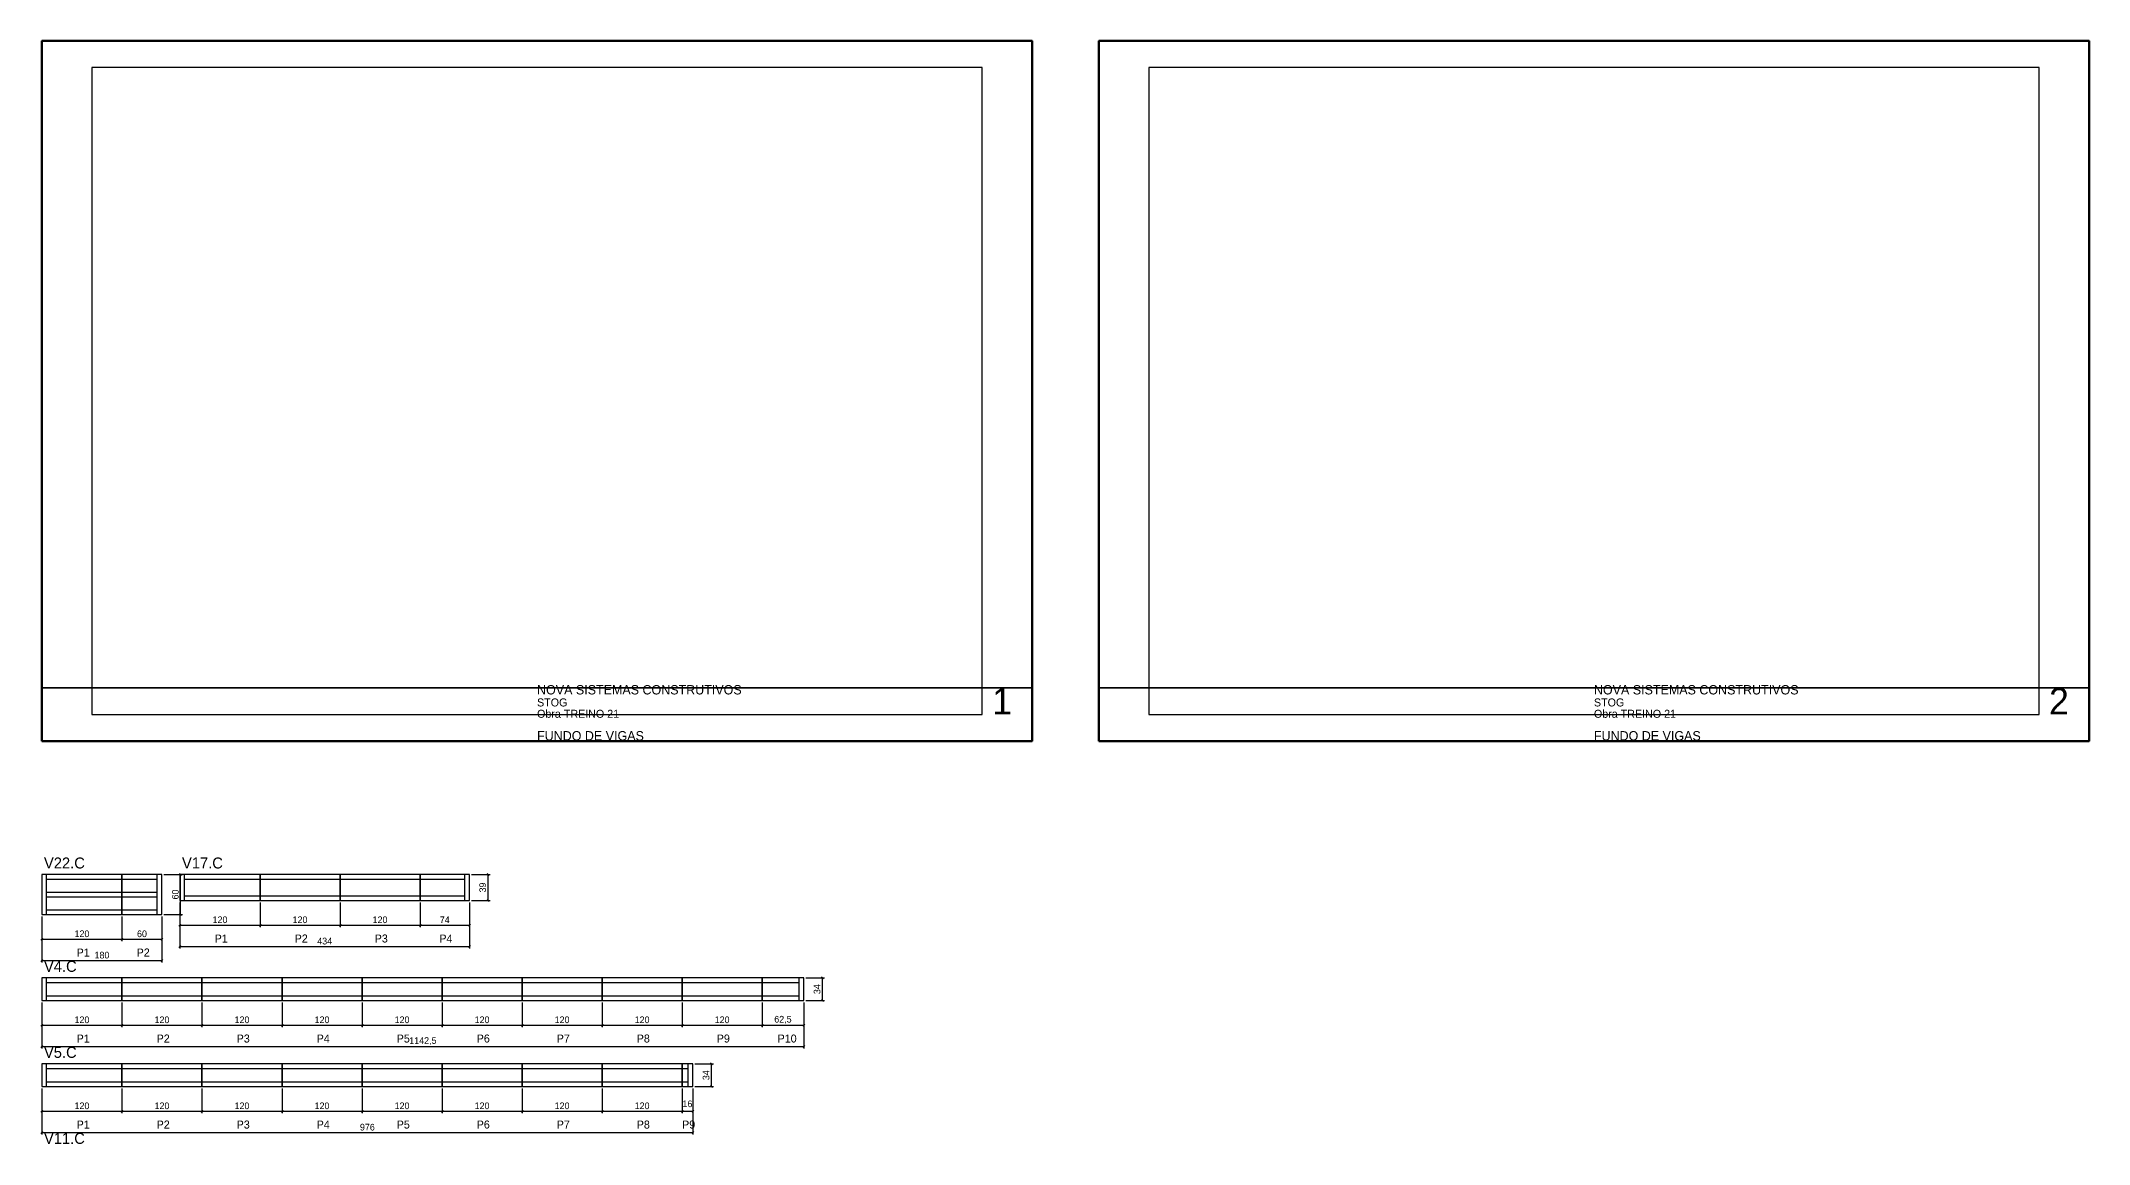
# Model space of a CAD drawing. Extents: x -2 to 3070, y -2101 to 1250.
# Drawn here: x -2 to 3070, y -404 to 1250 of the extents above; entities that cross this region are included whole.
import ezdxf

# ---------------------------------------------------------------- set-up
doc = ezdxf.new("R2010")
doc.units = 0
for name, color, linetype in [('5', 5, 'Continuous'), ('CARIMBO', 255, 'Continuous'), ('COTA', 241, 'Continuous'), ('Folhas', 255, 'Continuous'), ('NOMENCLATURA', 7, 'Continuous'), ('Painéis', 200, 'Continuous'), ('SARR_2.2x7', 40, 'Continuous')]:
    doc.layers.add(name, color=color, linetype=linetype)
doc.dimstyles.new('PAINEL', dxfattribs={"dimtxt": 10, "dimasz": 3, "dimexe": 3, "dimexo": 3, "dimgap": 3, "dimtad": 1, "dimblk": 'OBLIQUE', "dimblk1": 'OBLIQUE', "dimcen": 2.5, "dimclrd": 4, "dimclre": 4, "dimclrt": 240, "dimazin": 3, "dimtfac": 1, "dimtmove": 0, "dimatfit": 3})

# ---------------------------------------------------------------- blocks, each defined once
blk = doc.blocks.new('_OBLIQUE')
at = {"color": 0, "linetype": 'BYBLOCK'}
blk.add_line((-0.5, -0.5), (0.5, 0.5), dxfattribs=at)

msp = doc.modelspace()

# ---------------------------------------------------------------- linework, layer by layer
at = {"layer": 'CARIMBO', "lineweight": 35}
for p, q in [((0, 280), (1485, 280)), ((1585, 280), (3070, 280))]:
    msp.add_line(p, q, dxfattribs=at)
at = {"layer": 'Folhas', "lineweight": 50}
for points in [[(0, 200), (1485, 200), (1485, 1250), (0, 1250)], [(1585, 200), (3070, 200), (3070, 1250), (1585, 1250)]]:
    msp.add_lwpolyline(points, close=True, dxfattribs=at)
at = {"layer": 'Folhas', "lineweight": 25}
for points in [[(75, 240), (1410, 240), (1410, 1210), (75, 1210)], [(1660, 240), (2995, 240), (2995, 1210), (1660, 1210)]]:
    msp.add_lwpolyline(points, close=True, dxfattribs=at)
at = {"layer": 'Painéis'}
for points in [[(0, -60), (120, -60), (120, 0), (0, 0)], [(120, -60), (180, -60), (180, 0), (120, 0)], [(207, -39), (327, -39), (327, 0), (207, 0)], [(327, -39), (447, -39), (447, 0), (327, 0)], [(447, -39), (567, -39), (567, 0), (447, 0)], [(567, -39), (641, -39), (641, 0), (567, 0)], [(0, -189), (120, -189), (120, -155), (0, -155)], [(120, -189), (240, -189), (240, -155), (120, -155)], [(240, -189), (360, -189), (360, -155), (240, -155)], [(360, -189), (480, -189), (480, -155), (360, -155)], [(480, -189), (600, -189), (600, -155), (480, -155)], [(600, -189), (720, -189), (720, -155), (600, -155)], [(720, -189), (840, -189), (840, -155), (720, -155)], [(840, -189), (960, -189), (960, -155), (840, -155)], [(960, -189), (1080, -189), (1080, -155), (960, -155)], [(1080, -189), (1142.5, -189), (1142.5, -155), (1080, -155)], [(0, -318), (120, -318), (120, -284), (0, -284)], [(120, -318), (240, -318), (240, -284), (120, -284)], [(240, -318), (360, -318), (360, -284), (240, -284)], [(360, -318), (480, -318), (480, -284), (360, -284)], [(480, -318), (600, -318), (600, -284), (480, -284)], [(600, -318), (720, -318), (720, -284), (600, -284)], [(720, -318), (840, -318), (840, -284), (720, -284)], [(840, -318), (960, -318), (960, -284), (840, -284)], [(960, -318), (976, -318), (976, -284), (960, -284)]]:
    msp.add_lwpolyline(points, close=True, dxfattribs=at)
at = {"layer": 'SARR_2.2x7'}
for p, q in [((7, -60), (7, 0)), ((173, -60), (173, 0)), ((214, -39), (214, 0)), ((634, -39), (634, 0)), ((7, -7), (173, -7)), ((7, -26.5), (173, -26.5)), ((214, -7), (634, -7)), ((7, -33.5), (173, -33.5)), ((7, -53), (173, -53)), ((214, -32), (634, -32)), ((7, -189), (7, -155)), ((7, -162), (1135.5, -162)), ((7, -182), (1135.5, -182)), ((1135.5, -189), (1135.5, -155)), ((7, -318), (7, -284)), ((7, -291), (969, -291)), ((969, -318), (969, -284)), ((7, -311), (969, -311))]:
    msp.add_line(p, q, dxfattribs=at)

# ---------------------------------------------------------------- texts
at = {"layer": '5'}
for s, p in [('P1', (259, -102)), ('P2', (379, -102)), ('P3', (499, -102)), ('P4', (596, -102)), ('P1', (52, -123)), ('P2', (142, -123)), ('P1', (52, -252)), ('P2', (172, -252)), ('P3', (292, -252)), ('P4', (412, -252)), ('P5', (532, -252)), ('P6', (652, -252)), ('P7', (772, -252)), ('P8', (892, -252)), ('P9', (1012, -252)), ('P10', (1103.25, -252)), ('P1', (52, -381)), ('P2', (172, -381)), ('P3', (292, -381)), ('P4', (412, -381)), ('P5', (532, -381)), ('P6', (652, -381)), ('P7', (772, -381)), ('P8', (892, -381)), ('P9', (960, -381))]:
    msp.add_text(s, height=12, dxfattribs=at).set_placement(p)
at = {"layer": 'CARIMBO'}
for s, height, p in [('NOVA SISTEMAS CONSTRUTIVOS', 14, (742.5, 270)), ('1', 40, (1425, 240)), ('NOVA SISTEMAS CONSTRUTIVOS', 14, (2327.5, 270)), ('2', 40, (3010, 240)), ('STOG', 12, (742.5, 252)), ('Obra TREINO 21', 12, (742.5, 235)), ('STOG', 12, (2327.5, 252)), ('Obra TREINO 21', 12, (2327.5, 235)), ('FUNDO DE VIGAS', 14, (742.5, 201)), ('FUNDO DE VIGAS', 14, (2327.5, 201))]:
    msp.add_text(s, height=height, dxfattribs=at).set_placement(p)
at = {"layer": 'NOMENCLATURA'}
for s, p in [('V22.C', (3, 9)), ('V17.C', (210, 9)), ('V4.C', (3, -146)), ('V5.C', (3, -275)), ('V11.C', (3, -404))]:
    msp.add_text(s, height=16.5, dxfattribs=at).set_placement(p)

# ---------------------------------------------------------------- dimensions: what is measured, and where the dimension line sits
at = {"layer": 'COTA'}
for base, p1, p2 in [((208, -60), (180, -60), (180, 0)), ((669, -39), (641, -39), (641, 0)), ((1170.5, -189), (1142.5, -189), (1142.5, -155)), ((1004, -318), (976, -318), (976, -284))]:
    msp.add_linear_dim(base=base, p1=p1, p2=p2, angle=90, dimstyle='PAINEL', dxfattribs=at).render()
for base, p1, p2 in [((0, -97), (0, -60), (120, -60)), ((0, -129), (0, -60), (180, -60)), ((120, -97), (120, -60), (180, -60)), ((207, -76), (207, -39), (327, -39)), ((207, -108), (207, -39), (641, -39)), ((327, -76), (327, -39), (447, -39)), ((447, -76), (447, -39), (567, -39)), ((567, -76), (567, -39), (641, -39)), ((0, -226), (0, -189), (120, -189)), ((0, -258), (0, -189), (1142.5, -189)), ((120, -226), (120, -189), (240, -189)), ((240, -226), (240, -189), (360, -189)), ((360, -226), (360, -189), (480, -189)), ((480, -226), (480, -189), (600, -189)), ((600, -226), (600, -189), (720, -189)), ((720, -226), (720, -189), (840, -189)), ((840, -226), (840, -189), (960, -189)), ((960, -226), (960, -189), (1080, -189)), ((1080, -226), (1080, -189), (1142.5, -189)), ((0, -355), (0, -318), (120, -318)), ((0, -387), (0, -318), (976, -318)), ((120, -355), (120, -318), (240, -318)), ((240, -355), (240, -318), (360, -318)), ((360, -355), (360, -318), (480, -318)), ((480, -355), (480, -318), (600, -318)), ((600, -355), (600, -318), (720, -318)), ((720, -355), (720, -318), (840, -318)), ((840, -355), (840, -318), (960, -318)), ((960, -355), (960, -318), (976, -318))]:
    msp.add_linear_dim(base=base, p1=p1, p2=p2, dimstyle='PAINEL', dxfattribs=at).render()

doc.saveas('drawing.dxf')
